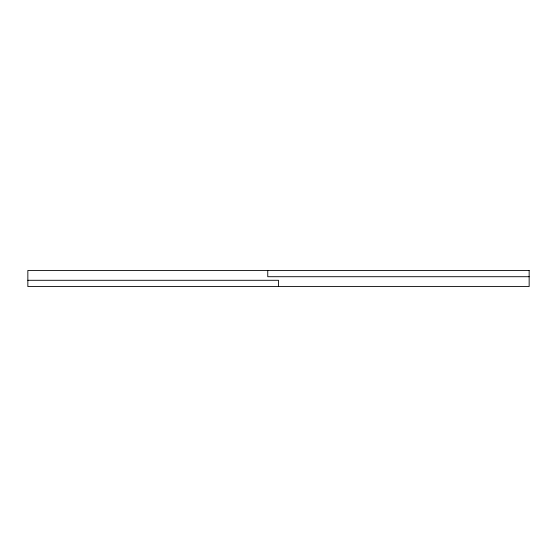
<?xml version="1.0" encoding="UTF-8"?>
<svg xmlns="http://www.w3.org/2000/svg" width="557" height="557" viewBox="0 0 557 557"><rect width="100%" height="100%" fill="white"/><g stroke="black" fill="none" stroke-linecap="round" stroke-linejoin="round"><path stroke-width="0.84" d="M529.15 276.711L267.757 276.711L267.757 270.444M27.85 280.289L278.5 280.289L278.5 286.556M529.15 270.444L27.85 270.444L27.85 286.556L529.15 286.556L529.15 270.444"/></g></svg>
